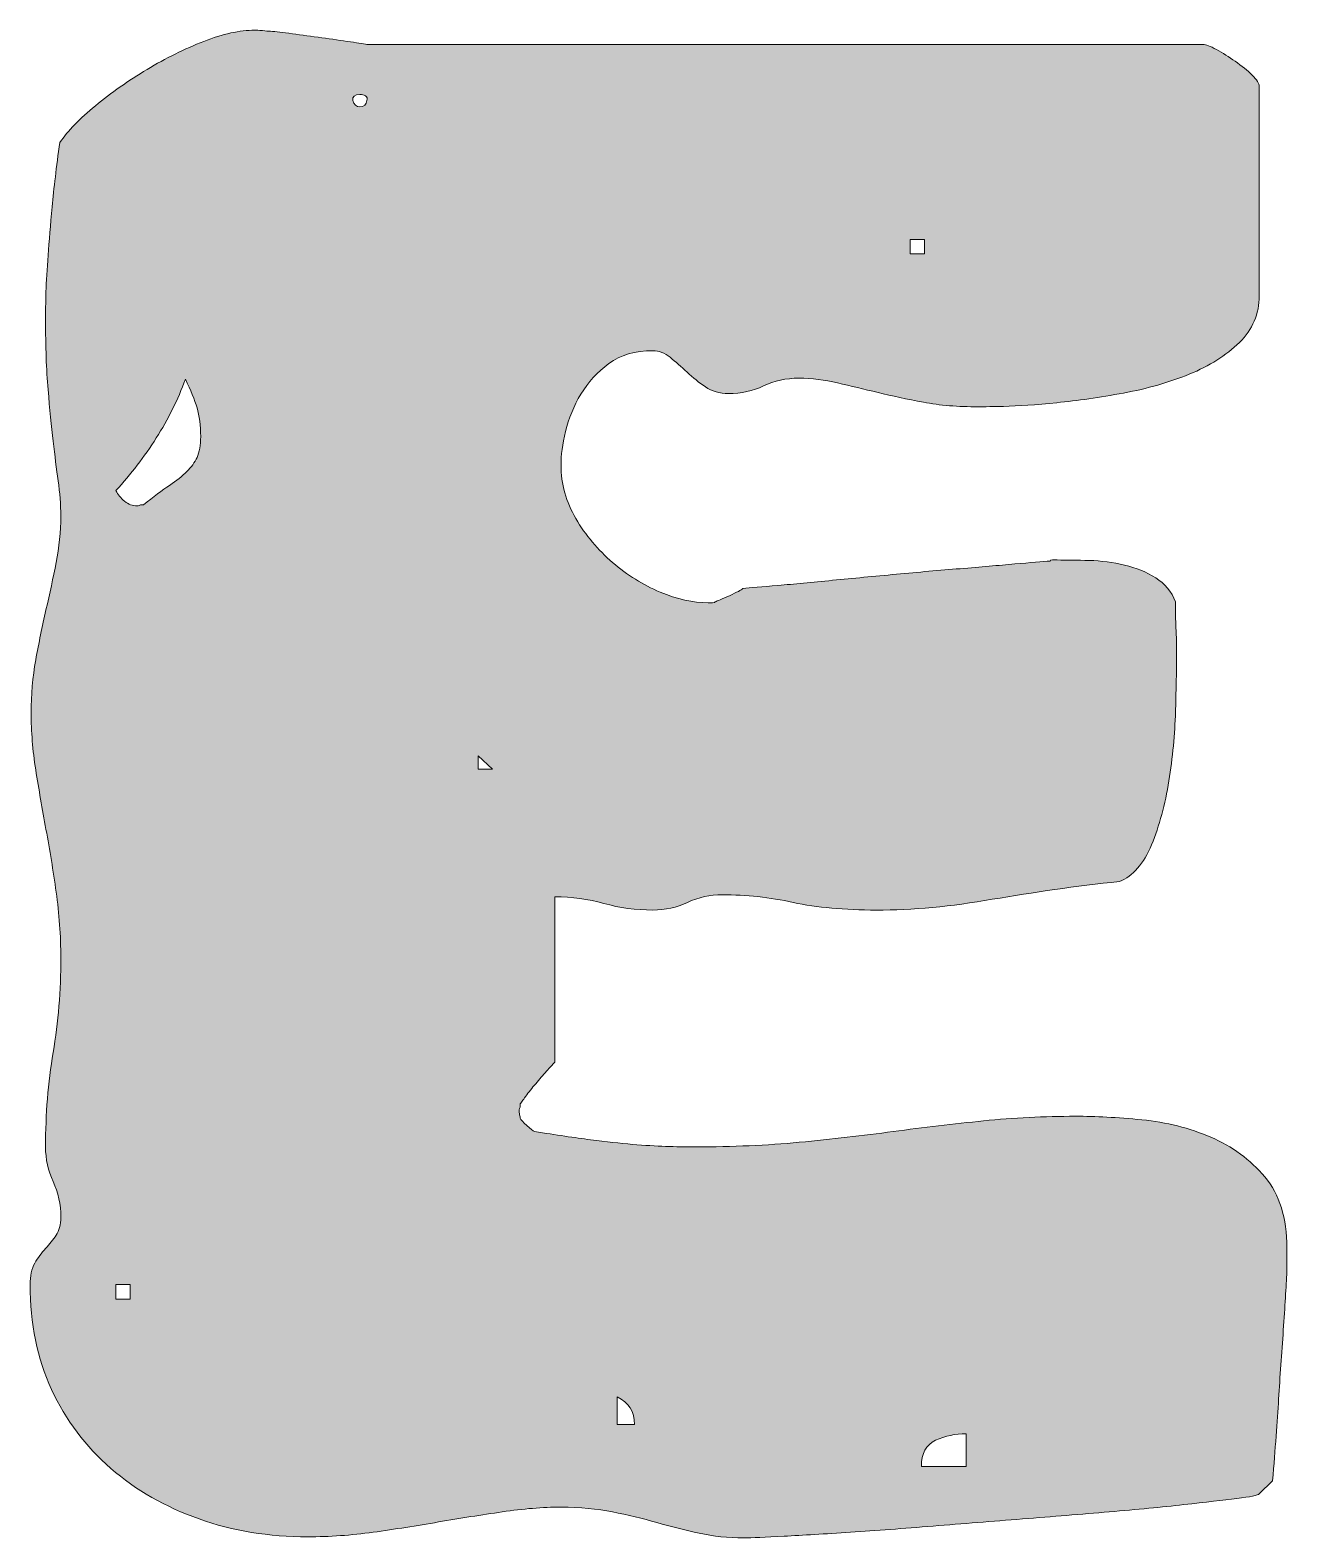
# Model space of a CAD drawing. Header units: inches. Extents: x 150 to 930, y -901 to -180.
# Drawn here: x 819.7 to 929.9, y -596.3 to -464.2 of the extents above; entities that cross this region are included whole.
import ezdxf

# ---------------------------------------------------------------- set-up
doc = ezdxf.new("R2010")
doc.units = ezdxf.units.IN
doc.header["$MEASUREMENT"] = 0
doc.layers.add('Layer 1', color=7, linetype='Continuous')

# ---------------------------------------------------------------- blocks, each defined once
blk = doc.blocks.new('block 3')
at = {"layer": 'Layer 1', "true_color": 0x2a4f7b}
h = blk.add_hatch(color=167, dxfattribs=at)
h.dxf.hatch_style = 2
edge = h.paths.add_edge_path()
edge.add_spline(control_points=[(822.34, -474), (823.05, -472.99), (824.1, -471.91), (825.47, -470.78), (826.84, -469.65), (828.35, -468.59), (829.99, -467.6), (831.63, -466.62), (833.29, -465.8), (834.96, -465.14), (836.63, -464.49), (838.12, -464.16), (839.43, -464.16), (839.55, -464.16), (839.77, -464.17), (840.1, -464.2), (840.43, -464.23), (840.62, -464.25), (840.68, -464.25), (841.04, -464.25), (841.62, -464.31), (842.43, -464.43), (843.23, -464.55), (844.08, -464.67), (844.98, -464.78), (845.87, -464.9), (846.72, -465.02), (847.53, -465.14), (848.33, -465.26), (848.92, -465.35), (849.27, -465.41), (849.27, -465.41), (922.57, -465.41), (922.57, -465.41), (922.81, -465.41), (923.2, -465.56), (923.73, -465.86), (924.27, -466.16), (924.82, -466.5), (925.39, -466.89), (925.95, -467.28), (926.45, -467.68), (926.87, -468.1), (927.28, -468.51), (927.49, -468.84), (927.49, -469.08), (927.49, -469.08), (927.49, -487.43), (927.49, -487.43), (927.49, -489.04), (926.91, -490.41), (925.75, -491.54), (924.58, -492.68), (923.12, -493.6), (921.36, -494.32), (919.6, -495.03), (917.68, -495.59), (915.59, -495.97), (913.5, -496.36), (911.55, -496.64), (909.73, -496.82), (907.91, -497), (906.36, -497.11), (905.07, -497.14), (903.79, -497.17), (903.06, -497.18), (902.88, -497.18), (901.09, -497.18), (899.48, -497.05), (898.05, -496.78), (896.62, -496.51), (895.29, -496.23), (894.07, -495.93), (892.84, -495.63), (891.66, -495.35), (890.53, -495.08), (889.4, -494.81), (888.26, -494.67), (887.13, -494.67), (886, -494.67), (884.97, -494.9), (884.04, -495.35), (883.12, -495.79), (882.09, -496.02), (880.96, -496.02), (880.18, -496.02), (879.51, -495.82), (878.94, -495.44), (878.37, -495.05), (877.84, -494.62), (877.33, -494.14), (876.82, -493.66), (876.33, -493.23), (875.85, -492.84), (875.37, -492.45), (874.87, -492.26), (874.33, -492.26), (872.78, -492.26), (871.5, -492.63), (870.48, -493.38), (869.47, -494.12), (868.65, -495.02), (868.02, -496.06), (867.4, -497.11), (866.95, -498.2), (866.68, -499.33), (866.41, -500.46), (866.28, -501.45), (866.28, -502.28), (866.28, -503.95), (866.71, -505.52), (867.58, -506.98), (868.44, -508.44), (869.51, -509.72), (870.8, -510.83), (872.08, -511.93), (873.47, -512.8), (874.96, -513.42), (876.45, -514.05), (877.85, -514.36), (879.17, -514.36), (879.29, -514.36), (879.42, -514.36), (879.57, -514.36), (879.72, -514.36), (879.79, -514.33), (879.79, -514.27), (879.97, -514.21), (880.39, -514.04), (881.05, -513.74), (881.7, -513.44), (882.09, -513.23), (882.21, -513.11), (882.86, -513.05), (883.89, -512.96), (885.3, -512.84), (886.7, -512.72), (888.29, -512.57), (890.08, -512.39), (891.87, -512.22), (893.74, -512.04), (895.68, -511.86), (897.61, -511.68), (899.48, -511.51), (901.27, -511.37), (903.06, -511.22), (904.66, -511.08), (906.06, -510.96), (907.46, -510.84), (908.49, -510.76), (909.15, -510.7), (909.15, -510.64), (909.22, -510.61), (909.37, -510.61), (909.52, -510.61), (909.65, -510.61), (909.77, -510.61), (910.61, -510.61), (911.55, -510.62), (912.59, -510.65), (913.63, -510.68), (914.66, -510.82), (915.68, -511.05), (916.69, -511.29), (917.6, -511.66), (918.41, -512.17), (919.21, -512.68), (919.8, -513.38), (920.15, -514.27), (920.15, -514.45), (920.15, -514.78), (920.15, -515.26), (920.15, -515.74), (920.17, -516.24), (920.2, -516.78), (920.23, -517.32), (920.24, -517.81), (920.24, -518.26), (920.24, -518.7), (920.24, -519.02), (920.24, -519.2), (920.24, -520.33), (920.21, -521.9), (920.15, -523.89), (920.09, -525.89), (919.9, -527.92), (919.57, -529.98), (919.24, -532.04), (918.73, -533.9), (918.05, -535.57), (917.36, -537.25), (916.42, -538.32), (915.23, -538.79), (911.41, -539.21), (907.7, -539.74), (904.09, -540.36), (900.48, -540.99), (897.09, -541.3), (893.93, -541.3), (891.13, -541.3), (888.7, -541.08), (886.64, -540.63), (884.58, -540.18), (882.51, -539.96), (880.42, -539.96), (879.34, -539.96), (878.33, -540.18), (877.37, -540.63), (876.42, -541.08), (875.41, -541.3), (874.33, -541.3), (872.84, -541.3), (871.41, -541.11), (870.04, -540.72), (868.66, -540.33), (867.23, -540.14), (865.74, -540.14), (865.74, -540.14), (865.74, -554.64), (865.74, -554.64), (865.62, -554.75), (865.41, -554.98), (865.11, -555.31), (864.82, -555.64), (864.5, -555.99), (864.18, -556.38), (863.85, -556.77), (863.55, -557.14), (863.28, -557.5), (863.01, -557.86), (862.82, -558.13), (862.7, -558.3), (862.7, -558.3), (862.7, -558.57), (862.7, -558.57), (862.64, -558.63), (862.61, -558.75), (862.61, -558.93), (862.61, -558.99), (862.62, -559.1), (862.65, -559.24), (862.68, -559.39), (862.7, -559.5), (862.7, -559.56), (862.76, -559.68), (862.95, -559.89), (863.28, -560.18), (863.61, -560.48), (863.83, -560.66), (863.95, -560.72), (865.86, -561.02), (867.5, -561.26), (868.87, -561.44), (870.24, -561.62), (871.47, -561.75), (872.54, -561.84), (873.62, -561.93), (874.59, -561.99), (875.45, -562.02), (876.32, -562.05), (877.2, -562.06), (878.09, -562.06), (881.31, -562.06), (884.34, -561.93), (887.17, -561.66), (890.01, -561.39), (892.75, -561.08), (895.41, -560.72), (898.06, -560.36), (900.7, -560.05), (903.33, -559.78), (905.95, -559.51), (908.64, -559.38), (911.38, -559.38), (913.11, -559.38), (915.05, -559.48), (917.2, -559.69), (919.35, -559.9), (921.36, -560.41), (923.24, -561.21), (925.12, -562.02), (926.7, -563.18), (927.98, -564.7), (929.27, -566.23), (929.91, -568.3), (929.91, -570.92), (929.91, -570.92), (929.91, -572.98), (929.91, -572.98), (929.85, -574.35), (929.74, -576.07), (929.6, -578.13), (929.45, -580.19), (929.31, -582.2), (929.19, -584.17), (929.07, -586.14), (928.89, -588.52), (928.66, -591.33), (928.66, -591.33), (927.49, -592.49), (927.49, -592.49), (927.37, -592.61), (926.72, -592.75), (925.52, -592.89), (924.33, -593.04), (922.78, -593.22), (920.87, -593.43), (918.96, -593.64), (916.78, -593.85), (914.34, -594.06), (911.89, -594.27), (909.35, -594.47), (906.73, -594.68), (904.1, -594.89), (901.49, -595.1), (898.9, -595.31), (896.3, -595.52), (893.89, -595.7), (891.65, -595.85), (889.41, -595.99), (887.47, -596.11), (885.83, -596.2), (884.19, -596.29), (883.01, -596.34), (882.3, -596.34), (880.92, -596.34), (879.63, -596.2), (878.4, -595.94), (877.18, -595.67), (875.94, -595.35), (874.69, -595), (873.44, -594.64), (872.14, -594.33), (870.8, -594.06), (869.46, -593.79), (867.95, -593.65), (866.28, -593.65), (864.67, -593.65), (862.95, -593.79), (861.13, -594.06), (859.31, -594.33), (857.45, -594.62), (855.54, -594.95), (853.63, -595.28), (851.72, -595.58), (849.81, -595.85), (847.9, -596.11), (845.99, -596.25), (844.08, -596.25), (840.68, -596.25), (837.51, -595.73), (834.55, -594.68), (831.6, -593.64), (829.02, -592.16), (826.81, -590.25), (824.6, -588.34), (822.87, -586.03), (821.62, -583.32), (820.37, -580.6), (819.74, -577.55), (819.74, -574.14), (819.74, -573.37), (819.88, -572.74), (820.14, -572.27), (820.41, -571.79), (820.73, -571.36), (821.09, -570.97), (821.44, -570.58), (821.76, -570.19), (822.02, -569.8), (822.29, -569.42), (822.43, -568.89), (822.43, -568.24), (822.43, -567.11), (822.2, -566.06), (821.76, -565.11), (821.31, -564.15), (821.09, -563.14), (821.09, -562.06), (821.09, -559.2), (821.31, -556.44), (821.76, -553.79), (822.2, -551.13), (822.43, -548.37), (822.43, -545.51), (822.43, -543.54), (822.29, -541.61), (822.02, -539.74), (821.76, -537.85), (821.46, -536.02), (821.13, -534.23), (820.8, -532.44), (820.5, -530.7), (820.23, -529), (819.96, -527.3), (819.83, -525.64), (819.83, -524.03), (819.83, -522.42), (819.96, -520.87), (820.23, -519.37), (820.5, -517.89), (820.8, -516.42), (821.13, -514.99), (821.46, -513.56), (821.76, -512.17), (822.02, -510.83), (822.29, -509.49), (822.43, -508.13), (822.43, -506.76), (822.43, -505.74), (822.35, -504.71), (822.2, -503.67), (822.05, -502.63), (821.9, -501.46), (821.76, -500.18), (821.61, -498.9), (821.46, -497.39), (821.31, -495.66), (821.16, -493.93), (821.09, -491.9), (821.09, -489.57), (821.09, -488.86), (821.1, -488.04), (821.13, -487.11), (821.16, -486.19), (821.22, -485.11), (821.31, -483.89), (821.4, -482.67), (821.52, -481.25), (821.67, -479.64), (821.82, -478.03), (822.04, -476.15), (822.34, -474)], knot_values=[0, 0, 0, 0, 1, 1, 1, 2, 2, 2, 3, 3, 3, 4, 4, 4, 5, 5, 5, 6, 6, 6, 7, 7, 7, 8, 8, 8, 9, 9, 9, 10, 10, 10, 11, 11, 11, 12, 12, 12, 13, 13, 13, 14, 14, 14, 15, 15, 15, 16, 16, 16, 17, 17, 17, 18, 18, 18, 19, 19, 19, 20, 20, 20, 21, 21, 21, 22, 22, 22, 23, 23, 23, 24, 24, 24, 25, 25, 25, 26, 26, 26, 27, 27, 27, 28, 28, 28, 29, 29, 29, 30, 30, 30, 31, 31, 31, 32, 32, 32, 33, 33, 33, 34, 34, 34, 35, 35, 35, 36, 36, 36, 37, 37, 37, 38, 38, 38, 39, 39, 39, 40, 40, 40, 41, 41, 41, 42, 42, 42, 43, 43, 43, 44, 44, 44, 45, 45, 45, 46, 46, 46, 47, 47, 47, 48, 48, 48, 49, 49, 49, 50, 50, 50, 51, 51, 51, 52, 52, 52, 53, 53, 53, 54, 54, 54, 55, 55, 55, 56, 56, 56, 57, 57, 57, 58, 58, 58, 59, 59, 59, 60, 60, 60, 61, 61, 61, 62, 62, 62, 63, 63, 63, 64, 64, 64, 65, 65, 65, 66, 66, 66, 67, 67, 67, 68, 68, 68, 69, 69, 69, 70, 70, 70, 71, 71, 71, 72, 72, 72, 73, 73, 73, 74, 74, 74, 75, 75, 75, 76, 76, 76, 77, 77, 77, 78, 78, 78, 79, 79, 79, 80, 80, 80, 81, 81, 81, 82, 82, 82, 83, 83, 83, 84, 84, 84, 85, 85, 85, 86, 86, 86, 87, 87, 87, 88, 88, 88, 89, 89, 89, 90, 90, 90, 91, 91, 91, 92, 92, 92, 93, 93, 93, 94, 94, 94, 95, 95, 95, 96, 96, 96, 97, 97, 97, 98, 98, 98, 99, 99, 99, 100, 100, 100, 101, 101, 101, 102, 102, 102, 103, 103, 103, 104, 104, 104, 105, 105, 105, 106, 106, 106, 107, 107, 107, 108, 108, 108, 109, 109, 109, 110, 110, 110, 111, 111, 111, 112, 112, 112, 113, 113, 113, 114, 114, 114, 115, 115, 115, 116, 116, 116, 117, 117, 117, 118, 118, 118, 119, 119, 119, 120, 120, 120, 121, 121, 121, 122, 122, 122, 123, 123, 123, 124, 124, 124, 125, 125, 125, 126, 126, 126, 127, 127, 127, 128, 128, 128, 129, 129, 129, 130, 130, 130, 131, 131, 131, 132, 132, 132, 133, 133, 133, 134, 134, 134, 135, 135, 135, 136, 136, 136, 137, 137, 137, 138, 138, 138, 139, 139, 139, 140, 140, 140, 141, 141, 141, 142, 142, 142, 143, 143, 143, 144, 144, 144, 144], degree=3, periodic=1)
edge = h.paths.add_edge_path()
edge.add_spline(control_points=[(827.26, -504.52), (827.44, -504.88), (827.69, -505.19), (828.02, -505.46), (828.35, -505.73), (828.72, -505.86), (829.14, -505.86), (829.26, -505.86), (829.35, -505.83), (829.41, -505.77), (829.41, -505.77), (829.67, -505.77), (829.67, -505.77), (830.57, -505.06), (831.33, -504.49), (831.96, -504.07), (832.58, -503.66), (833.09, -503.25), (833.48, -502.86), (833.87, -502.48), (834.16, -502.06), (834.37, -501.61), (834.58, -501.16), (834.69, -500.55), (834.69, -499.78), (834.69, -498.82), (834.58, -497.99), (834.37, -497.27), (834.16, -496.55), (833.82, -495.72), (833.35, -494.76), (832.69, -496.55), (831.84, -498.27), (830.8, -499.91), (829.75, -501.55), (828.57, -503.09), (827.26, -504.52)], knot_values=[0, 0, 0, 0, 1, 1, 1, 2, 2, 2, 3, 3, 3, 4, 4, 4, 5, 5, 5, 6, 6, 6, 7, 7, 7, 8, 8, 8, 9, 9, 9, 10, 10, 10, 11, 11, 11, 12, 12, 12, 12], degree=3, periodic=1)
h.paths.add_polyline_path([(827.26, -575.4), (828.51, -575.4), (828.51, -574.14), (827.26, -574.14)])
edge = h.paths.add_edge_path()
edge.add_spline(control_points=[(849.27, -470.33), (849.33, -470.15), (849.29, -470.02), (849.14, -469.93), (848.99, -469.84), (848.83, -469.8), (848.65, -469.8), (848.17, -469.8), (847.96, -469.98), (848.02, -470.33), (848.14, -470.69), (848.35, -470.87), (848.65, -470.87), (849.01, -470.87), (849.21, -470.69), (849.27, -470.33)], knot_values=[0, 0, 0, 0, 1, 1, 1, 2, 2, 2, 3, 3, 3, 4, 4, 4, 5, 5, 5, 5], degree=3, periodic=1)
h.paths.add_polyline_path([(859.03, -527.79), (859.03, -528.95), (860.28, -528.95)])
edge = h.paths.add_edge_path()
edge.add_spline(control_points=[(872.72, -586.4), (872.72, -585.27), (872.22, -584.47), (871.2, -583.99), (871.2, -583.99), (871.2, -586.4), (871.2, -586.4), (871.2, -586.4), (872.72, -586.4), (872.72, -586.4)], knot_values=[0, 0, 0, 0, 1, 1, 1, 2, 2, 2, 3, 3, 3, 3], degree=3, periodic=1)
h.paths.add_polyline_path([(896.88, -482.5), (896.88, -483.76), (898.14, -483.76), (898.14, -482.5)])
edge = h.paths.add_edge_path()
edge.add_spline(control_points=[(901.81, -590.08), (901.81, -590.08), (901.81, -587.21), (901.81, -587.21), (900.85, -587.21), (899.96, -587.41), (899.12, -587.79), (898.29, -588.18), (897.87, -588.94), (897.87, -590.08), (897.87, -590.08), (901.81, -590.08), (901.81, -590.08)], knot_values=[0, 0, 0, 0, 1, 1, 1, 2, 2, 2, 3, 3, 3, 4, 4, 4, 4], degree=3, periodic=1)
at = {"layer": 'Layer 1', "lineweight": 0}
for points in [[(896.88, -482.5), (896.88, -483.76), (898.14, -483.76), (898.14, -482.5), (896.88, -482.5)], [(859.03, -527.79), (859.03, -528.95), (860.28, -528.95), (859.03, -527.79)], [(827.26, -575.4), (828.51, -575.4), (828.51, -574.14), (827.26, -574.14), (827.26, -575.4)]]:
    blk.add_lwpolyline(points, dxfattribs=at)
for points, knots in [([(822.34, -474), (823.05, -472.99), (824.1, -471.91), (825.47, -470.78), (826.84, -469.65), (828.35, -468.59), (829.99, -467.6), (831.63, -466.62), (833.29, -465.8), (834.96, -465.14), (836.63, -464.49), (838.12, -464.16), (839.43, -464.16), (839.55, -464.16), (839.77, -464.17), (840.1, -464.2), (840.43, -464.23), (840.62, -464.25), (840.68, -464.25), (841.04, -464.25), (841.62, -464.31), (842.43, -464.43), (843.23, -464.55), (844.08, -464.67), (844.98, -464.78), (845.87, -464.9), (846.72, -465.02), (847.53, -465.14), (848.33, -465.26), (848.92, -465.35), (849.27, -465.41), (849.27, -465.41), (922.57, -465.41), (922.57, -465.41), (922.81, -465.41), (923.2, -465.56), (923.73, -465.86), (924.27, -466.16), (924.82, -466.5), (925.39, -466.89), (925.95, -467.28), (926.45, -467.68), (926.87, -468.1), (927.28, -468.51), (927.49, -468.84), (927.49, -469.08), (927.49, -469.08), (927.49, -487.43), (927.49, -487.43), (927.49, -489.04), (926.91, -490.41), (925.75, -491.54), (924.58, -492.68), (923.12, -493.6), (921.36, -494.32), (919.6, -495.03), (917.68, -495.59), (915.59, -495.97), (913.5, -496.36), (911.55, -496.64), (909.73, -496.82), (907.91, -497), (906.36, -497.11), (905.07, -497.14), (903.79, -497.17), (903.06, -497.18), (902.88, -497.18), (901.09, -497.18), (899.48, -497.05), (898.05, -496.78), (896.62, -496.51), (895.29, -496.23), (894.07, -495.93), (892.84, -495.63), (891.66, -495.35), (890.53, -495.08), (889.4, -494.81), (888.26, -494.67), (887.13, -494.67), (886, -494.67), (884.97, -494.9), (884.04, -495.35), (883.12, -495.79), (882.09, -496.02), (880.96, -496.02), (880.18, -496.02), (879.51, -495.82), (878.94, -495.44), (878.37, -495.05), (877.84, -494.62), (877.33, -494.14), (876.82, -493.66), (876.33, -493.23), (875.85, -492.84), (875.37, -492.45), (874.87, -492.26), (874.33, -492.26), (872.78, -492.26), (871.5, -492.63), (870.48, -493.38), (869.47, -494.12), (868.65, -495.02), (868.02, -496.06), (867.4, -497.11), (866.95, -498.2), (866.68, -499.33), (866.41, -500.46), (866.28, -501.45), (866.28, -502.28), (866.28, -503.95), (866.71, -505.52), (867.58, -506.98), (868.44, -508.44), (869.51, -509.72), (870.8, -510.83), (872.08, -511.93), (873.47, -512.8), (874.96, -513.42), (876.45, -514.05), (877.85, -514.36), (879.17, -514.36), (879.29, -514.36), (879.42, -514.36), (879.57, -514.36), (879.72, -514.36), (879.79, -514.33), (879.79, -514.27), (879.97, -514.21), (880.39, -514.04), (881.05, -513.74), (881.7, -513.44), (882.09, -513.23), (882.21, -513.11), (882.86, -513.05), (883.89, -512.96), (885.3, -512.84), (886.7, -512.72), (888.29, -512.57), (890.08, -512.39), (891.87, -512.22), (893.74, -512.04), (895.68, -511.86), (897.61, -511.68), (899.48, -511.51), (901.27, -511.37), (903.06, -511.22), (904.66, -511.08), (906.06, -510.96), (907.46, -510.84), (908.49, -510.76), (909.15, -510.7), (909.15, -510.64), (909.22, -510.61), (909.37, -510.61), (909.52, -510.61), (909.65, -510.61), (909.77, -510.61), (910.61, -510.61), (911.55, -510.62), (912.59, -510.65), (913.63, -510.68), (914.66, -510.82), (915.68, -511.05), (916.69, -511.29), (917.6, -511.66), (918.41, -512.17), (919.21, -512.68), (919.8, -513.38), (920.15, -514.27), (920.15, -514.45), (920.15, -514.78), (920.15, -515.26), (920.15, -515.74), (920.17, -516.24), (920.2, -516.78), (920.23, -517.32), (920.24, -517.81), (920.24, -518.26), (920.24, -518.7), (920.24, -519.02), (920.24, -519.2), (920.24, -520.33), (920.21, -521.9), (920.15, -523.89), (920.09, -525.89), (919.9, -527.92), (919.57, -529.98), (919.24, -532.04), (918.73, -533.9), (918.05, -535.57), (917.36, -537.25), (916.42, -538.32), (915.23, -538.79), (911.41, -539.21), (907.7, -539.74), (904.09, -540.36), (900.48, -540.99), (897.09, -541.3), (893.93, -541.3), (891.13, -541.3), (888.7, -541.08), (886.64, -540.63), (884.58, -540.18), (882.51, -539.96), (880.42, -539.96), (879.34, -539.96), (878.33, -540.18), (877.37, -540.63), (876.42, -541.08), (875.41, -541.3), (874.33, -541.3), (872.84, -541.3), (871.41, -541.11), (870.04, -540.72), (868.66, -540.33), (867.23, -540.14), (865.74, -540.14), (865.74, -540.14), (865.74, -554.64), (865.74, -554.64), (865.62, -554.75), (865.41, -554.98), (865.11, -555.31), (864.82, -555.64), (864.5, -555.99), (864.18, -556.38), (863.85, -556.77), (863.55, -557.14), (863.28, -557.5), (863.01, -557.86), (862.82, -558.13), (862.7, -558.3), (862.7, -558.3), (862.7, -558.57), (862.7, -558.57), (862.64, -558.63), (862.61, -558.75), (862.61, -558.93), (862.61, -558.99), (862.62, -559.1), (862.65, -559.24), (862.68, -559.39), (862.7, -559.5), (862.7, -559.56), (862.76, -559.68), (862.95, -559.89), (863.28, -560.18), (863.61, -560.48), (863.83, -560.66), (863.95, -560.72), (865.86, -561.02), (867.5, -561.26), (868.87, -561.44), (870.24, -561.62), (871.47, -561.75), (872.54, -561.84), (873.62, -561.93), (874.59, -561.99), (875.45, -562.02), (876.32, -562.05), (877.2, -562.06), (878.09, -562.06), (881.31, -562.06), (884.34, -561.93), (887.17, -561.66), (890.01, -561.39), (892.75, -561.08), (895.41, -560.72), (898.06, -560.36), (900.7, -560.05), (903.33, -559.78), (905.95, -559.51), (908.64, -559.38), (911.38, -559.38), (913.11, -559.38), (915.05, -559.48), (917.2, -559.69), (919.35, -559.9), (921.36, -560.41), (923.24, -561.21), (925.12, -562.02), (926.7, -563.18), (927.98, -564.7), (929.27, -566.23), (929.91, -568.3), (929.91, -570.92), (929.91, -570.92), (929.91, -572.98), (929.91, -572.98), (929.85, -574.35), (929.74, -576.07), (929.6, -578.13), (929.45, -580.19), (929.31, -582.2), (929.19, -584.17), (929.07, -586.14), (928.89, -588.52), (928.66, -591.33), (928.66, -591.33), (927.49, -592.49), (927.49, -592.49), (927.37, -592.61), (926.72, -592.75), (925.52, -592.89), (924.33, -593.04), (922.78, -593.22), (920.87, -593.43), (918.96, -593.64), (916.78, -593.85), (914.34, -594.06), (911.89, -594.27), (909.35, -594.47), (906.73, -594.68), (904.1, -594.89), (901.49, -595.1), (898.9, -595.31), (896.3, -595.52), (893.89, -595.7), (891.65, -595.85), (889.41, -595.99), (887.47, -596.11), (885.83, -596.2), (884.19, -596.29), (883.01, -596.34), (882.3, -596.34), (880.92, -596.34), (879.63, -596.2), (878.4, -595.94), (877.18, -595.67), (875.94, -595.35), (874.69, -595), (873.44, -594.64), (872.14, -594.33), (870.8, -594.06), (869.46, -593.79), (867.95, -593.65), (866.28, -593.65), (864.67, -593.65), (862.95, -593.79), (861.13, -594.06), (859.31, -594.33), (857.45, -594.62), (855.54, -594.95), (853.63, -595.28), (851.72, -595.58), (849.81, -595.85), (847.9, -596.11), (845.99, -596.25), (844.08, -596.25), (840.68, -596.25), (837.51, -595.73), (834.55, -594.68), (831.6, -593.64), (829.02, -592.16), (826.81, -590.25), (824.6, -588.34), (822.87, -586.03), (821.62, -583.32), (820.37, -580.6), (819.74, -577.55), (819.74, -574.14), (819.74, -573.37), (819.88, -572.74), (820.14, -572.27), (820.41, -571.79), (820.73, -571.36), (821.09, -570.97), (821.44, -570.58), (821.76, -570.19), (822.02, -569.8), (822.29, -569.42), (822.43, -568.89), (822.43, -568.24), (822.43, -567.11), (822.2, -566.06), (821.76, -565.11), (821.31, -564.15), (821.09, -563.14), (821.09, -562.06), (821.09, -559.2), (821.31, -556.44), (821.76, -553.79), (822.2, -551.13), (822.43, -548.37), (822.43, -545.51), (822.43, -543.54), (822.29, -541.61), (822.02, -539.74), (821.76, -537.85), (821.46, -536.02), (821.13, -534.23), (820.8, -532.44), (820.5, -530.7), (820.23, -529), (819.96, -527.3), (819.83, -525.64), (819.83, -524.03), (819.83, -522.42), (819.96, -520.87), (820.23, -519.37), (820.5, -517.89), (820.8, -516.42), (821.13, -514.99), (821.46, -513.56), (821.76, -512.17), (822.02, -510.83), (822.29, -509.49), (822.43, -508.13), (822.43, -506.76), (822.43, -505.74), (822.35, -504.71), (822.2, -503.67), (822.05, -502.63), (821.9, -501.46), (821.76, -500.18), (821.61, -498.9), (821.46, -497.39), (821.31, -495.66), (821.16, -493.93), (821.09, -491.9), (821.09, -489.57), (821.09, -488.86), (821.1, -488.04), (821.13, -487.11), (821.16, -486.19), (821.22, -485.11), (821.31, -483.89), (821.4, -482.67), (821.52, -481.25), (821.67, -479.64), (821.82, -478.03), (822.04, -476.15), (822.34, -474)], [0, 0, 0, 0, 1, 1, 1, 2, 2, 2, 3, 3, 3, 4, 4, 4, 5, 5, 5, 6, 6, 6, 7, 7, 7, 8, 8, 8, 9, 9, 9, 10, 10, 10, 11, 11, 11, 12, 12, 12, 13, 13, 13, 14, 14, 14, 15, 15, 15, 16, 16, 16, 17, 17, 17, 18, 18, 18, 19, 19, 19, 20, 20, 20, 21, 21, 21, 22, 22, 22, 23, 23, 23, 24, 24, 24, 25, 25, 25, 26, 26, 26, 27, 27, 27, 28, 28, 28, 29, 29, 29, 30, 30, 30, 31, 31, 31, 32, 32, 32, 33, 33, 33, 34, 34, 34, 35, 35, 35, 36, 36, 36, 37, 37, 37, 38, 38, 38, 39, 39, 39, 40, 40, 40, 41, 41, 41, 42, 42, 42, 43, 43, 43, 44, 44, 44, 45, 45, 45, 46, 46, 46, 47, 47, 47, 48, 48, 48, 49, 49, 49, 50, 50, 50, 51, 51, 51, 52, 52, 52, 53, 53, 53, 54, 54, 54, 55, 55, 55, 56, 56, 56, 57, 57, 57, 58, 58, 58, 59, 59, 59, 60, 60, 60, 61, 61, 61, 62, 62, 62, 63, 63, 63, 64, 64, 64, 65, 65, 65, 66, 66, 66, 67, 67, 67, 68, 68, 68, 69, 69, 69, 70, 70, 70, 71, 71, 71, 72, 72, 72, 73, 73, 73, 74, 74, 74, 75, 75, 75, 76, 76, 76, 77, 77, 77, 78, 78, 78, 79, 79, 79, 80, 80, 80, 81, 81, 81, 82, 82, 82, 83, 83, 83, 84, 84, 84, 85, 85, 85, 86, 86, 86, 87, 87, 87, 88, 88, 88, 89, 89, 89, 90, 90, 90, 91, 91, 91, 92, 92, 92, 93, 93, 93, 94, 94, 94, 95, 95, 95, 96, 96, 96, 97, 97, 97, 98, 98, 98, 99, 99, 99, 100, 100, 100, 101, 101, 101, 102, 102, 102, 103, 103, 103, 104, 104, 104, 105, 105, 105, 106, 106, 106, 107, 107, 107, 108, 108, 108, 109, 109, 109, 110, 110, 110, 111, 111, 111, 112, 112, 112, 113, 113, 113, 114, 114, 114, 115, 115, 115, 116, 116, 116, 117, 117, 117, 118, 118, 118, 119, 119, 119, 120, 120, 120, 121, 121, 121, 122, 122, 122, 123, 123, 123, 124, 124, 124, 125, 125, 125, 126, 126, 126, 127, 127, 127, 128, 128, 128, 129, 129, 129, 130, 130, 130, 131, 131, 131, 132, 132, 132, 133, 133, 133, 134, 134, 134, 135, 135, 135, 136, 136, 136, 137, 137, 137, 138, 138, 138, 139, 139, 139, 140, 140, 140, 141, 141, 141, 142, 142, 142, 143, 143, 143, 144, 144, 144, 144]), ([(849.27, -470.33), (849.33, -470.15), (849.29, -470.02), (849.14, -469.93), (848.99, -469.84), (848.83, -469.8), (848.65, -469.8), (848.17, -469.8), (847.96, -469.98), (848.02, -470.33), (848.14, -470.69), (848.35, -470.87), (848.65, -470.87), (849.01, -470.87), (849.21, -470.69), (849.27, -470.33)], [0, 0, 0, 0, 1, 1, 1, 2, 2, 2, 3, 3, 3, 4, 4, 4, 5, 5, 5, 5]), ([(827.26, -504.52), (827.44, -504.88), (827.69, -505.19), (828.02, -505.46), (828.35, -505.73), (828.72, -505.86), (829.14, -505.86), (829.26, -505.86), (829.35, -505.83), (829.41, -505.77), (829.41, -505.77), (829.67, -505.77), (829.67, -505.77), (830.57, -505.06), (831.33, -504.49), (831.96, -504.07), (832.58, -503.66), (833.09, -503.25), (833.48, -502.86), (833.87, -502.48), (834.16, -502.06), (834.37, -501.61), (834.58, -501.16), (834.69, -500.55), (834.69, -499.78), (834.69, -498.82), (834.58, -497.99), (834.37, -497.27), (834.16, -496.55), (833.82, -495.72), (833.35, -494.76), (832.69, -496.55), (831.84, -498.27), (830.8, -499.91), (829.75, -501.55), (828.57, -503.09), (827.26, -504.52)], [0, 0, 0, 0, 1, 1, 1, 2, 2, 2, 3, 3, 3, 4, 4, 4, 5, 5, 5, 6, 6, 6, 7, 7, 7, 8, 8, 8, 9, 9, 9, 10, 10, 10, 11, 11, 11, 12, 12, 12, 12]), ([(872.72, -586.4), (872.72, -585.27), (872.22, -584.47), (871.2, -583.99), (871.2, -583.99), (871.2, -586.4), (871.2, -586.4), (871.2, -586.4), (872.72, -586.4), (872.72, -586.4)], [0, 0, 0, 0, 1, 1, 1, 2, 2, 2, 3, 3, 3, 3]), ([(901.81, -590.08), (901.81, -590.08), (901.81, -587.21), (901.81, -587.21), (900.85, -587.21), (899.96, -587.41), (899.12, -587.79), (898.29, -588.18), (897.87, -588.94), (897.87, -590.08), (897.87, -590.08), (901.81, -590.08), (901.81, -590.08)], [0, 0, 0, 0, 1, 1, 1, 2, 2, 2, 3, 3, 3, 4, 4, 4, 4])]:
    blk.add_open_spline(points, degree=3, knots=knots, dxfattribs=at)
blk = doc.blocks.new('block 2')
at = {"layer": 'Layer 1'}
blk.add_blockref('block 3', (0, 0), dxfattribs=at)

msp = doc.modelspace()

# ---------------------------------------------------------------- block references
at = {"layer": 'Layer 1'}
msp.add_blockref('block 2', (0, 0), dxfattribs=at)

doc.saveas('drawing.dxf')
